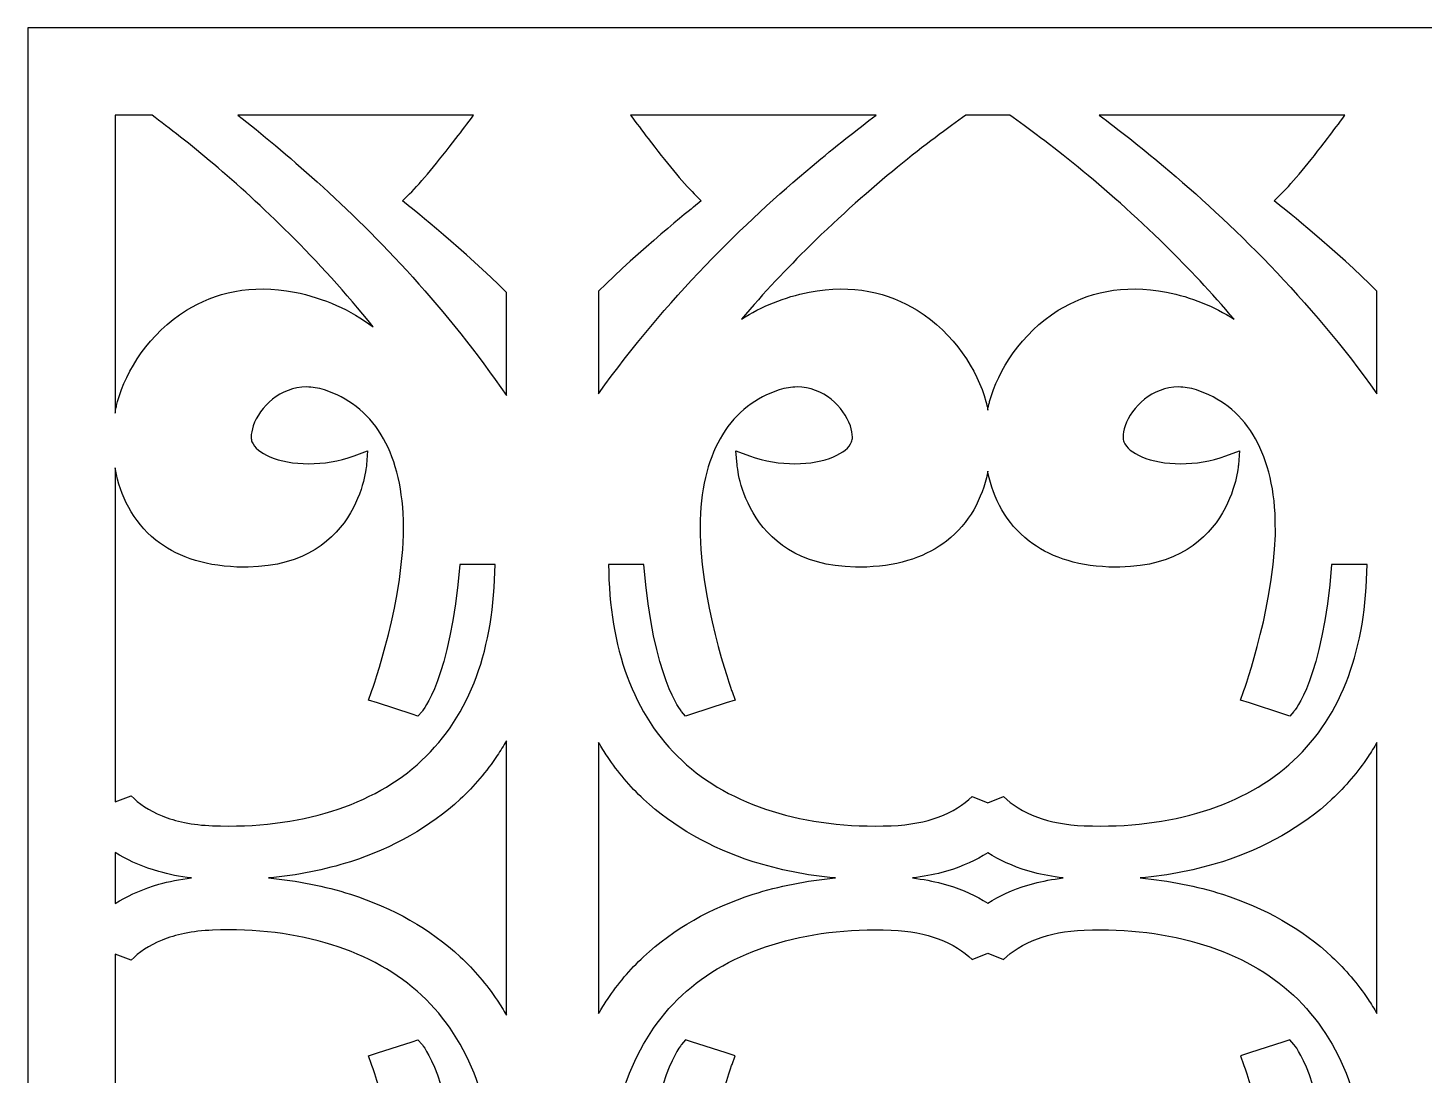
# Model space of a CAD drawing. Header units: centimetres. Extents: x -14.41 to -8.07, y -6.5 to 3.01.
# Drawn here: x -14.413 to -11.241, y 0.636 to 3.014 of the extents above; entities that cross this region are included whole.
import ezdxf

# ---------------------------------------------------------------- set-up
doc = ezdxf.new("R2010")
doc.units = ezdxf.units.CM
doc.header["$MEASUREMENT"] = 0
doc.layers.add('layer 1', color=7, linetype='Continuous')

msp = doc.modelspace()

# ---------------------------------------------------------------- linework, layer by layer
at = {"layer": 'layer 1', "color": 250}
for points, knots in [([(-14.41271, 3.01416), (-14.41271, 3.01416), (-8.07026, 3.01416), (-8.07026, 3.01416), (-8.07026, 3.01416), (-8.07026, 3.01416), (-8.07026, -6.49951), (-8.07026, -6.49951), (-8.07026, -6.49951), (-8.07026, -6.49951), (-14.41271, -6.49951), (-14.41271, -6.49951), (-14.41271, -6.49951), (-14.41271, -6.49951), (-14.41271, 3.01416), (-14.41271, 3.01416)], [0, 0, 0, 0, 0.2, 0.2, 0.2, 0.2, 0.4, 0.4, 0.4, 0.4, 0.6, 0.6, 0.6, 0.6, 1, 1, 1, 1]), ([(-14.13087, 2.81596), (-14.05325, 2.75825), (-13.93907, 2.66657), (-13.81838, 2.54618), (-13.81838, 2.54618), (-13.75542, 2.48339), (-13.6907, 2.41278), (-13.62851, 2.33515), (-13.62851, 2.33515), (-13.68013, 2.37365), (-13.74024, 2.40071), (-13.80715, 2.41398), (-13.80715, 2.41398), (-13.90572, 2.43351), (-13.98817, 2.41274), (-14.05272, 2.37277), (-14.05272, 2.37277), (-14.1366, 2.32084), (-14.18994, 2.23602), (-14.20889, 2.16559), (-14.20889, 2.16559), (-14.21009, 2.16113), (-14.21104, 2.15734), (-14.21174, 2.15424), (-14.21174, 2.15424), (-14.21235, 2.15154), (-14.21314, 2.14764), (-14.2141, 2.14252), (-14.2141, 2.14252), (-14.2141, 2.14252), (-14.21451, 2.13894), (-14.21451, 2.13894), (-14.21451, 2.13894), (-14.21451, 2.13894), (-14.21451, 2.81596), (-14.21451, 2.81596), (-14.21451, 2.81596), (-14.21451, 2.81596), (-14.13087, 2.81596), (-14.13087, 2.81596)], [0, 0, 0, 0, 0.0909091, 0.0909091, 0.0909091, 0.0909091, 0.1818182, 0.1818182, 0.1818182, 0.1818182, 0.2727273, 0.2727273, 0.2727273, 0.2727273, 0.3636364, 0.3636364, 0.3636364, 0.3636364, 0.4545455, 0.4545455, 0.4545455, 0.4545455, 0.5454545, 0.5454545, 0.5454545, 0.5454545, 0.6363636, 0.6363636, 0.6363636, 0.6363636, 0.7272727, 0.7272727, 0.7272727, 0.7272727, 0.8181818, 0.8181818, 0.8181818, 0.8181818, 1, 1, 1, 1]), ([(-13.40038, 2.81596), (-13.41372, 2.79811), (-13.42717, 2.78034), (-13.4404, 2.76316), (-13.4404, 2.76316), (-13.48107, 2.71036), (-13.51947, 2.66334), (-13.54602, 2.63702), (-13.54602, 2.63702), (-13.54602, 2.63702), (-13.56188, 2.62129), (-13.56188, 2.62129), (-13.56188, 2.62129), (-13.56188, 2.62129), (-13.54439, 2.60723), (-13.54439, 2.60723), (-13.54439, 2.60723), (-13.54401, 2.60693), (-13.41675, 2.50504), (-13.32602, 2.41325), (-13.32602, 2.41325), (-13.32602, 2.41325), (-13.32602, 2.17919), (-13.32602, 2.17919), (-13.32602, 2.17919), (-13.45908, 2.37431), (-13.61636, 2.5385), (-13.75545, 2.66423), (-13.75545, 2.66423), (-13.82115, 2.72362), (-13.88284, 2.77446), (-13.93602, 2.81596), (-13.93602, 2.81596), (-13.93602, 2.81596), (-13.40038, 2.81596), (-13.40038, 2.81596)], [0, 0, 0, 0, 0.1, 0.1, 0.1, 0.1, 0.2, 0.2, 0.2, 0.2, 0.3, 0.3, 0.3, 0.3, 0.4, 0.4, 0.4, 0.4, 0.5, 0.5, 0.5, 0.5, 0.6, 0.6, 0.6, 0.6, 0.7, 0.7, 0.7, 0.7, 0.8, 0.8, 0.8, 0.8, 1, 1, 1, 1]), ([(-12.48581, 2.81596), (-12.52902, 2.78365), (-12.57853, 2.74491), (-12.63175, 2.70019), (-12.63175, 2.70019), (-12.7832, 2.57292), (-12.96474, 2.39714), (-13.11644, 2.18325), (-13.11644, 2.18325), (-13.11644, 2.18325), (-13.11644, 2.41608), (-13.11644, 2.41608), (-13.11644, 2.41608), (-13.02629, 2.50688), (-12.90104, 2.60694), (-12.90067, 2.60723), (-12.90067, 2.60723), (-12.90067, 2.60723), (-12.88313, 2.62128), (-12.88313, 2.62128), (-12.88313, 2.62128), (-12.88313, 2.62128), (-12.89912, 2.6371), (-12.89912, 2.6371), (-12.89912, 2.6371), (-12.92566, 2.66335), (-12.96369, 2.71023), (-13.00393, 2.76289), (-13.00393, 2.76289), (-13.01711, 2.78015), (-13.03053, 2.79801), (-13.04384, 2.81596), (-13.04384, 2.81596), (-13.04384, 2.81596), (-12.48581, 2.81596), (-12.48581, 2.81596)], [0, 0, 0, 0, 0.1, 0.1, 0.1, 0.1, 0.2, 0.2, 0.2, 0.2, 0.3, 0.3, 0.3, 0.3, 0.4, 0.4, 0.4, 0.4, 0.5, 0.5, 0.5, 0.5, 0.6, 0.6, 0.6, 0.6, 0.7, 0.7, 0.7, 0.7, 0.8, 0.8, 0.8, 0.8, 1, 1, 1, 1]), ([(-12.18259, 2.81596), (-12.10151, 2.75871), (-11.96826, 2.65722), (-11.82815, 2.51922), (-11.82815, 2.51922), (-11.77657, 2.46843), (-11.72405, 2.41268), (-11.67285, 2.35236), (-11.67285, 2.35236), (-11.71858, 2.38177), (-11.77017, 2.40278), (-11.82663, 2.41398), (-11.82663, 2.41398), (-11.92534, 2.4335), (-12.00777, 2.41276), (-12.07227, 2.37281), (-12.07227, 2.37281), (-12.15615, 2.32088), (-12.20936, 2.23604), (-12.22831, 2.16559), (-12.22831, 2.16559), (-12.22912, 2.16258), (-12.22976, 2.16006), (-12.23027, 2.15796), (-12.23027, 2.15796), (-12.23072, 2.15608), (-12.2313, 2.15347), (-12.232, 2.15019), (-12.232, 2.15019), (-12.232, 2.15019), (-12.23249, 2.14613), (-12.23249, 2.14613), (-12.23249, 2.14613), (-12.23249, 2.14613), (-12.23298, 2.15019), (-12.23298, 2.15019), (-12.23298, 2.15019), (-12.23368, 2.15347), (-12.23427, 2.15608), (-12.23472, 2.15796), (-12.23472, 2.15796), (-12.23522, 2.16006), (-12.23587, 2.16258), (-12.23668, 2.16559), (-12.23668, 2.16559), (-12.25563, 2.23604), (-12.30884, 2.32088), (-12.39271, 2.37281), (-12.39271, 2.37281), (-12.45721, 2.41276), (-12.53964, 2.4335), (-12.63835, 2.41398), (-12.63835, 2.41398), (-12.69481, 2.40278), (-12.74641, 2.38177), (-12.79213, 2.35236), (-12.79213, 2.35236), (-12.74093, 2.41268), (-12.68842, 2.46843), (-12.63684, 2.51922), (-12.63684, 2.51922), (-12.49673, 2.65722), (-12.36348, 2.75871), (-12.2824, 2.81596), (-12.2824, 2.81596), (-12.2824, 2.81596), (-12.18259, 2.81596), (-12.18259, 2.81596)], [0, 0, 0, 0, 0.0555556, 0.0555556, 0.0555556, 0.0555556, 0.1111111, 0.1111111, 0.1111111, 0.1111111, 0.1666667, 0.1666667, 0.1666667, 0.1666667, 0.2222222, 0.2222222, 0.2222222, 0.2222222, 0.2777778, 0.2777778, 0.2777778, 0.2777778, 0.3333333, 0.3333333, 0.3333333, 0.3333333, 0.3888889, 0.3888889, 0.3888889, 0.3888889, 0.4444444, 0.4444444, 0.4444444, 0.4444444, 0.5, 0.5, 0.5, 0.5, 0.5555556, 0.5555556, 0.5555556, 0.5555556, 0.6111111, 0.6111111, 0.6111111, 0.6111111, 0.6666667, 0.6666667, 0.6666667, 0.6666667, 0.7222222, 0.7222222, 0.7222222, 0.7222222, 0.7777778, 0.7777778, 0.7777778, 0.7777778, 0.8333333, 0.8333333, 0.8333333, 0.8333333, 0.8888889, 0.8888889, 0.8888889, 0.8888889, 1, 1, 1, 1]), ([(-11.42115, 2.81596), (-11.43446, 2.79801), (-11.44787, 2.78015), (-11.46106, 2.76289), (-11.46106, 2.76289), (-11.5013, 2.71023), (-11.53933, 2.66335), (-11.56587, 2.6371), (-11.56587, 2.6371), (-11.56587, 2.6371), (-11.58186, 2.62128), (-11.58186, 2.62128), (-11.58186, 2.62128), (-11.58186, 2.62128), (-11.56431, 2.60723), (-11.56431, 2.60723), (-11.56431, 2.60723), (-11.56394, 2.60694), (-11.4387, 2.50688), (-11.34854, 2.41608), (-11.34854, 2.41608), (-11.34854, 2.41608), (-11.34854, 2.18325), (-11.34854, 2.18325), (-11.34854, 2.18325), (-11.50025, 2.39714), (-11.68178, 2.57292), (-11.83324, 2.70019), (-11.83324, 2.70019), (-11.88646, 2.74491), (-11.93597, 2.78365), (-11.97918, 2.81596), (-11.97918, 2.81596), (-11.97918, 2.81596), (-11.42115, 2.81596), (-11.42115, 2.81596)], [0, 0, 0, 0, 0.1, 0.1, 0.1, 0.1, 0.2, 0.2, 0.2, 0.2, 0.3, 0.3, 0.3, 0.3, 0.4, 0.4, 0.4, 0.4, 0.5, 0.5, 0.5, 0.5, 0.6, 0.6, 0.6, 0.6, 0.7, 0.7, 0.7, 0.7, 0.8, 0.8, 0.8, 0.8, 1, 1, 1, 1]), ([(-14.21451, 2.0148), (-14.21451, 2.0148), (-14.2141, 2.01115), (-14.2141, 2.01115), (-14.2141, 2.01115), (-14.20293, 1.95213), (-14.17521, 1.89344), (-14.12208, 1.85103), (-14.12208, 1.85103), (-14.07864, 1.81634), (-14.01878, 1.79291), (-13.93794, 1.78973), (-13.93794, 1.78973), (-13.66082, 1.77872), (-13.64376, 2.02105), (-13.6437, 2.02175), (-13.6437, 2.02175), (-13.6437, 2.02175), (-13.64108, 2.05355), (-13.64108, 2.05355), (-13.64108, 2.05355), (-13.64108, 2.05355), (-13.67197, 2.04232), (-13.67197, 2.04232), (-13.67197, 2.04232), (-13.70654, 2.02976), (-13.74209, 2.02421), (-13.77507, 2.02421), (-13.77507, 2.02421), (-13.8088, 2.02421), (-13.83934, 2.03), (-13.86287, 2.04), (-13.86287, 2.04), (-13.88388, 2.04894), (-13.89866, 2.06077), (-13.90381, 2.07407), (-13.90381, 2.07407), (-13.90504, 2.07725), (-13.90569, 2.08067), (-13.90569, 2.08434), (-13.90569, 2.08434), (-13.90569, 2.09239), (-13.90404, 2.1012), (-13.90092, 2.11025), (-13.90092, 2.11025), (-13.89351, 2.13181), (-13.87816, 2.15398), (-13.85699, 2.17083), (-13.85699, 2.17083), (-13.83617, 2.18738), (-13.80972, 2.19861), (-13.77974, 2.19861), (-13.77974, 2.19861), (-13.76692, 2.19861), (-13.7534, 2.19656), (-13.7393, 2.19201), (-13.7393, 2.19201), (-13.6867, 2.175), (-13.64189, 2.1415), (-13.6103, 2.09019), (-13.6103, 2.09019), (-13.58054, 2.04182), (-13.56228, 1.97743), (-13.55986, 1.89581), (-13.55986, 1.89581), (-13.55471, 1.72177), (-13.63188, 1.50743), (-13.6321, 1.50682), (-13.6321, 1.50682), (-13.6321, 1.50682), (-13.63903, 1.48743), (-13.63903, 1.48743), (-13.63903, 1.48743), (-13.63903, 1.48743), (-13.61883, 1.48092), (-13.61883, 1.48092), (-13.61883, 1.48092), (-13.61883, 1.48092), (-13.54018, 1.45555), (-13.54018, 1.45555), (-13.54018, 1.45555), (-13.54018, 1.45555), (-13.52671, 1.45121), (-13.52671, 1.45121), (-13.52671, 1.45121), (-13.52671, 1.45121), (-13.51756, 1.46182), (-13.51756, 1.46182), (-13.51756, 1.46182), (-13.51737, 1.46204), (-13.45276, 1.53454), (-13.43203, 1.79571), (-13.43203, 1.79571), (-13.43203, 1.79571), (-13.35162, 1.79571), (-13.35162, 1.79571), (-13.35162, 1.79571), (-13.35266, 1.69974), (-13.36679, 1.6147), (-13.39386, 1.54104), (-13.39386, 1.54104), (-13.42172, 1.46525), (-13.46332, 1.4014), (-13.51847, 1.34996), (-13.51847, 1.34996), (-13.57327, 1.29879), (-13.64262, 1.26005), (-13.72261, 1.23499), (-13.72261, 1.23499), (-13.80322, 1.20972), (-13.89478, 1.19833), (-13.99336, 1.20204), (-13.99336, 1.20204), (-13.99336, 1.20204), (-13.99327, 1.20204), (-13.99327, 1.20204), (-13.99327, 1.20204), (-14.03999, 1.20387), (-14.0777, 1.21216), (-14.10815, 1.22453), (-14.10815, 1.22453), (-14.13796, 1.23663), (-14.16089, 1.25266), (-14.17853, 1.27027), (-14.17853, 1.27027), (-14.17853, 1.27027), (-14.21451, 1.25613), (-14.21451, 1.25613), (-14.21451, 1.25613), (-14.21451, 1.25613), (-14.21451, 2.0148), (-14.21451, 2.0148)], [0, 0, 0, 0, 0.0294118, 0.0294118, 0.0294118, 0.0294118, 0.0588235, 0.0588235, 0.0588235, 0.0588235, 0.0882353, 0.0882353, 0.0882353, 0.0882353, 0.1176471, 0.1176471, 0.1176471, 0.1176471, 0.1470588, 0.1470588, 0.1470588, 0.1470588, 0.1764706, 0.1764706, 0.1764706, 0.1764706, 0.2058824, 0.2058824, 0.2058824, 0.2058824, 0.2352941, 0.2352941, 0.2352941, 0.2352941, 0.2647059, 0.2647059, 0.2647059, 0.2647059, 0.2941176, 0.2941176, 0.2941176, 0.2941176, 0.3235294, 0.3235294, 0.3235294, 0.3235294, 0.3529412, 0.3529412, 0.3529412, 0.3529412, 0.3823529, 0.3823529, 0.3823529, 0.3823529, 0.4117647, 0.4117647, 0.4117647, 0.4117647, 0.4411765, 0.4411765, 0.4411765, 0.4411765, 0.4705882, 0.4705882, 0.4705882, 0.4705882, 0.5, 0.5, 0.5, 0.5, 0.5294118, 0.5294118, 0.5294118, 0.5294118, 0.5588235, 0.5588235, 0.5588235, 0.5588235, 0.5882353, 0.5882353, 0.5882353, 0.5882353, 0.6176471, 0.6176471, 0.6176471, 0.6176471, 0.6470588, 0.6470588, 0.6470588, 0.6470588, 0.6764706, 0.6764706, 0.6764706, 0.6764706, 0.7058824, 0.7058824, 0.7058824, 0.7058824, 0.7352941, 0.7352941, 0.7352941, 0.7352941, 0.7647059, 0.7647059, 0.7647059, 0.7647059, 0.7941176, 0.7941176, 0.7941176, 0.7941176, 0.8235294, 0.8235294, 0.8235294, 0.8235294, 0.8529412, 0.8529412, 0.8529412, 0.8529412, 0.8823529, 0.8823529, 0.8823529, 0.8823529, 0.9117647, 0.9117647, 0.9117647, 0.9117647, 0.9411765, 0.9411765, 0.9411765, 0.9411765, 1, 1, 1, 1]), ([(-12.19668, 1.26873), (-12.19668, 1.26873), (-12.23249, 1.25443), (-12.23249, 1.25443), (-12.23249, 1.25443), (-12.23249, 1.25443), (-12.2683, 1.26873), (-12.2683, 1.26873), (-12.2683, 1.26873), (-12.28731, 1.25019), (-12.31228, 1.23351), (-12.34507, 1.22144), (-12.34507, 1.22144), (-12.374, 1.21079), (-12.40913, 1.20371), (-12.45178, 1.20204), (-12.45178, 1.20204), (-12.45178, 1.20204), (-12.4517, 1.20204), (-12.4517, 1.20204), (-12.4517, 1.20204), (-12.55027, 1.19833), (-12.64184, 1.20971), (-12.72251, 1.23498), (-12.72251, 1.23498), (-12.80258, 1.26005), (-12.87205, 1.29879), (-12.92703, 1.34996), (-12.92703, 1.34996), (-12.98213, 1.40142), (-13.02374, 1.46533), (-13.05162, 1.54119), (-13.05162, 1.54119), (-13.07868, 1.61482), (-13.09284, 1.69981), (-13.09388, 1.79571), (-13.09388, 1.79571), (-13.09388, 1.79571), (-13.01348, 1.79571), (-13.01348, 1.79571), (-13.01348, 1.79571), (-12.99278, 1.53452), (-12.92813, 1.46204), (-12.92794, 1.46182), (-12.92794, 1.46182), (-12.92794, 1.46182), (-12.91879, 1.45121), (-12.91879, 1.45121), (-12.91879, 1.45121), (-12.91879, 1.45121), (-12.90532, 1.45555), (-12.90532, 1.45555), (-12.90532, 1.45555), (-12.90532, 1.45555), (-12.82667, 1.48092), (-12.82667, 1.48092), (-12.82667, 1.48092), (-12.82667, 1.48092), (-12.80647, 1.48743), (-12.80647, 1.48743), (-12.80647, 1.48743), (-12.80647, 1.48743), (-12.8134, 1.50682), (-12.8134, 1.50682), (-12.8134, 1.50682), (-12.81362, 1.50743), (-12.89079, 1.72177), (-12.88564, 1.89581), (-12.88564, 1.89581), (-12.88322, 1.97743), (-12.86496, 2.04182), (-12.8352, 2.09019), (-12.8352, 2.09019), (-12.80361, 2.1415), (-12.7588, 2.175), (-12.7062, 2.19201), (-12.7062, 2.19201), (-12.69211, 2.19656), (-12.67859, 2.19861), (-12.66579, 2.19861), (-12.66579, 2.19861), (-12.63583, 2.19861), (-12.60939, 2.18739), (-12.58858, 2.17084), (-12.58858, 2.17084), (-12.56741, 2.154), (-12.55206, 2.13183), (-12.54465, 2.11028), (-12.54465, 2.11028), (-12.54153, 2.10121), (-12.53988, 2.09239), (-12.53988, 2.08434), (-12.53988, 2.08434), (-12.53988, 2.08067), (-12.54053, 2.07725), (-12.54175, 2.07407), (-12.54175, 2.07407), (-12.5469, 2.06077), (-12.56169, 2.04894), (-12.58269, 2.04), (-12.58269, 2.04), (-12.60623, 2.03), (-12.63676, 2.02421), (-12.67049, 2.02421), (-12.67049, 2.02421), (-12.70347, 2.02421), (-12.73903, 2.02976), (-12.77359, 2.04232), (-12.77359, 2.04232), (-12.77359, 2.04232), (-12.80448, 2.05355), (-12.80448, 2.05355), (-12.80448, 2.05355), (-12.80448, 2.05355), (-12.80186, 2.02175), (-12.80186, 2.02175), (-12.80186, 2.02175), (-12.8018, 2.02105), (-12.78475, 1.77872), (-12.50756, 1.78973), (-12.50756, 1.78973), (-12.42838, 1.79285), (-12.36934, 1.81534), (-12.32618, 1.84877), (-12.32618, 1.84877), (-12.27366, 1.88945), (-12.2453, 1.94591), (-12.23298, 2.0034), (-12.23298, 2.0034), (-12.23298, 2.0034), (-12.23249, 2.00753), (-12.23249, 2.00753), (-12.23249, 2.00753), (-12.23249, 2.00753), (-12.232, 2.0034), (-12.232, 2.0034), (-12.232, 2.0034), (-12.21968, 1.94591), (-12.19132, 1.88945), (-12.13881, 1.84877), (-12.13881, 1.84877), (-12.09564, 1.81534), (-12.03661, 1.79285), (-11.95742, 1.78973), (-11.95742, 1.78973), (-11.68023, 1.77872), (-11.66318, 2.02105), (-11.66312, 2.02175), (-11.66312, 2.02175), (-11.66312, 2.02175), (-11.6605, 2.05355), (-11.6605, 2.05355), (-11.6605, 2.05355), (-11.6605, 2.05355), (-11.6914, 2.04232), (-11.6914, 2.04232), (-11.6914, 2.04232), (-11.72596, 2.02976), (-11.76152, 2.02421), (-11.79449, 2.02421), (-11.79449, 2.02421), (-11.82822, 2.02421), (-11.85876, 2.03), (-11.88229, 2.04), (-11.88229, 2.04), (-11.9033, 2.04894), (-11.91808, 2.06077), (-11.92323, 2.07407), (-11.92323, 2.07407), (-11.92446, 2.07725), (-11.92511, 2.08067), (-11.92511, 2.08434), (-11.92511, 2.08434), (-11.92511, 2.09239), (-11.92346, 2.10121), (-11.92034, 2.11028), (-11.92034, 2.11028), (-11.91292, 2.13183), (-11.89757, 2.154), (-11.87641, 2.17084), (-11.87641, 2.17084), (-11.8556, 2.18739), (-11.82916, 2.19861), (-11.7992, 2.19861), (-11.7992, 2.19861), (-11.78639, 2.19861), (-11.77287, 2.19656), (-11.75878, 2.19201), (-11.75878, 2.19201), (-11.70618, 2.175), (-11.66138, 2.1415), (-11.62979, 2.09019), (-11.62979, 2.09019), (-11.60002, 2.04182), (-11.58176, 1.97743), (-11.57935, 1.89581), (-11.57935, 1.89581), (-11.5742, 1.72177), (-11.65137, 1.50743), (-11.65159, 1.50682), (-11.65159, 1.50682), (-11.65159, 1.50682), (-11.65851, 1.48743), (-11.65851, 1.48743), (-11.65851, 1.48743), (-11.65851, 1.48743), (-11.63831, 1.48092), (-11.63831, 1.48092), (-11.63831, 1.48092), (-11.63831, 1.48092), (-11.55966, 1.45555), (-11.55966, 1.45555), (-11.55966, 1.45555), (-11.55966, 1.45555), (-11.5462, 1.45121), (-11.5462, 1.45121), (-11.5462, 1.45121), (-11.5462, 1.45121), (-11.53705, 1.46182), (-11.53705, 1.46182), (-11.53705, 1.46182), (-11.53686, 1.46204), (-11.4722, 1.53452), (-11.45151, 1.79571), (-11.45151, 1.79571), (-11.45151, 1.79571), (-11.3711, 1.79571), (-11.3711, 1.79571), (-11.3711, 1.79571), (-11.37214, 1.69981), (-11.3863, 1.61482), (-11.41336, 1.54119), (-11.41336, 1.54119), (-11.44124, 1.46533), (-11.48286, 1.40142), (-11.53795, 1.34996), (-11.53795, 1.34996), (-11.59293, 1.29879), (-11.6624, 1.26005), (-11.74248, 1.23498), (-11.74248, 1.23498), (-11.82314, 1.20971), (-11.91472, 1.19833), (-12.01328, 1.20204), (-12.01328, 1.20204), (-12.01328, 1.20204), (-12.0132, 1.20204), (-12.0132, 1.20204), (-12.0132, 1.20204), (-12.05585, 1.20371), (-12.09098, 1.21079), (-12.11992, 1.22144), (-12.11992, 1.22144), (-12.1527, 1.23351), (-12.17767, 1.25019), (-12.19668, 1.26873)], [0, 0, 0, 0, 0.0153846, 0.0153846, 0.0153846, 0.0153846, 0.0307692, 0.0307692, 0.0307692, 0.0307692, 0.0461538, 0.0461538, 0.0461538, 0.0461538, 0.0615385, 0.0615385, 0.0615385, 0.0615385, 0.0769231, 0.0769231, 0.0769231, 0.0769231, 0.0923077, 0.0923077, 0.0923077, 0.0923077, 0.1076923, 0.1076923, 0.1076923, 0.1076923, 0.1230769, 0.1230769, 0.1230769, 0.1230769, 0.1384615, 0.1384615, 0.1384615, 0.1384615, 0.1538462, 0.1538462, 0.1538462, 0.1538462, 0.1692308, 0.1692308, 0.1692308, 0.1692308, 0.1846154, 0.1846154, 0.1846154, 0.1846154, 0.2, 0.2, 0.2, 0.2, 0.2153846, 0.2153846, 0.2153846, 0.2153846, 0.2307692, 0.2307692, 0.2307692, 0.2307692, 0.2461538, 0.2461538, 0.2461538, 0.2461538, 0.2615385, 0.2615385, 0.2615385, 0.2615385, 0.2769231, 0.2769231, 0.2769231, 0.2769231, 0.2923077, 0.2923077, 0.2923077, 0.2923077, 0.3076923, 0.3076923, 0.3076923, 0.3076923, 0.3230769, 0.3230769, 0.3230769, 0.3230769, 0.3384615, 0.3384615, 0.3384615, 0.3384615, 0.3538462, 0.3538462, 0.3538462, 0.3538462, 0.3692308, 0.3692308, 0.3692308, 0.3692308, 0.3846154, 0.3846154, 0.3846154, 0.3846154, 0.4, 0.4, 0.4, 0.4, 0.4153846, 0.4153846, 0.4153846, 0.4153846, 0.4307692, 0.4307692, 0.4307692, 0.4307692, 0.4461538, 0.4461538, 0.4461538, 0.4461538, 0.4615385, 0.4615385, 0.4615385, 0.4615385, 0.4769231, 0.4769231, 0.4769231, 0.4769231, 0.4923077, 0.4923077, 0.4923077, 0.4923077, 0.5076923, 0.5076923, 0.5076923, 0.5076923, 0.5230769, 0.5230769, 0.5230769, 0.5230769, 0.5384615, 0.5384615, 0.5384615, 0.5384615, 0.5538462, 0.5538462, 0.5538462, 0.5538462, 0.5692308, 0.5692308, 0.5692308, 0.5692308, 0.5846154, 0.5846154, 0.5846154, 0.5846154, 0.6, 0.6, 0.6, 0.6, 0.6153846, 0.6153846, 0.6153846, 0.6153846, 0.6307692, 0.6307692, 0.6307692, 0.6307692, 0.6461538, 0.6461538, 0.6461538, 0.6461538, 0.6615385, 0.6615385, 0.6615385, 0.6615385, 0.6769231, 0.6769231, 0.6769231, 0.6769231, 0.6923077, 0.6923077, 0.6923077, 0.6923077, 0.7076923, 0.7076923, 0.7076923, 0.7076923, 0.7230769, 0.7230769, 0.7230769, 0.7230769, 0.7384615, 0.7384615, 0.7384615, 0.7384615, 0.7538462, 0.7538462, 0.7538462, 0.7538462, 0.7692308, 0.7692308, 0.7692308, 0.7692308, 0.7846154, 0.7846154, 0.7846154, 0.7846154, 0.8, 0.8, 0.8, 0.8, 0.8153846, 0.8153846, 0.8153846, 0.8153846, 0.8307692, 0.8307692, 0.8307692, 0.8307692, 0.8461538, 0.8461538, 0.8461538, 0.8461538, 0.8615385, 0.8615385, 0.8615385, 0.8615385, 0.8769231, 0.8769231, 0.8769231, 0.8769231, 0.8923077, 0.8923077, 0.8923077, 0.8923077, 0.9076923, 0.9076923, 0.9076923, 0.9076923, 0.9230769, 0.9230769, 0.9230769, 0.9230769, 0.9384615, 0.9384615, 0.9384615, 0.9384615, 0.9538462, 0.9538462, 0.9538462, 0.9538462, 0.9692308, 0.9692308, 0.9692308, 0.9692308, 1, 1, 1, 1]), ([(-13.32602, 1.08011), (-13.32602, 1.08011), (-13.32602, 0.77185), (-13.32602, 0.77185), (-13.32602, 0.77185), (-13.33264, 0.78334), (-13.3396, 0.79457), (-13.3469, 0.80551), (-13.3469, 0.80551), (-13.37097, 0.8416), (-13.39887, 0.87477), (-13.43097, 0.90461), (-13.43097, 0.90461), (-13.49907, 0.96782), (-13.58364, 1.01561), (-13.68008, 1.04643), (-13.68008, 1.04643), (-13.73824, 1.06503), (-13.80072, 1.07747), (-13.8665, 1.08343), (-13.8665, 1.08343), (-13.80072, 1.08939), (-13.73824, 1.10183), (-13.68008, 1.12042), (-13.68008, 1.12042), (-13.58364, 1.15125), (-13.49907, 1.19904), (-13.43097, 1.26225), (-13.43097, 1.26225), (-13.39887, 1.29208), (-13.37097, 1.32525), (-13.3469, 1.36134), (-13.3469, 1.36134), (-13.3396, 1.37229), (-13.33264, 1.38352), (-13.32602, 1.39501), (-13.32602, 1.39501), (-13.32602, 1.39501), (-13.32602, 1.08675), (-13.32602, 1.08675), (-13.32602, 1.08675), (-13.32602, 1.08675), (-13.32602, 1.08011), (-13.32602, 1.08011)], [0, 0, 0, 0, 0.0833333, 0.0833333, 0.0833333, 0.0833333, 0.1666667, 0.1666667, 0.1666667, 0.1666667, 0.25, 0.25, 0.25, 0.25, 0.3333333, 0.3333333, 0.3333333, 0.3333333, 0.4166667, 0.4166667, 0.4166667, 0.4166667, 0.5, 0.5, 0.5, 0.5, 0.5833333, 0.5833333, 0.5833333, 0.5833333, 0.6666667, 0.6666667, 0.6666667, 0.6666667, 0.75, 0.75, 0.75, 0.75, 0.8333333, 0.8333333, 0.8333333, 0.8333333, 1, 1, 1, 1]), ([(-12.57869, 1.08343), (-12.64457, 1.07747), (-12.70713, 1.06502), (-12.76534, 1.04642), (-12.76534, 1.04642), (-12.8618, 1.01558), (-12.9463, 0.9678), (-13.01415, 0.90461), (-13.01415, 0.90461), (-13.04543, 0.87556), (-13.07269, 0.84309), (-13.09638, 0.80769), (-13.09638, 0.80769), (-13.10338, 0.79722), (-13.11006, 0.78651), (-13.11644, 0.77557), (-13.11644, 0.77557), (-13.11644, 0.77557), (-13.11644, 1.06641), (-13.11644, 1.06641), (-13.11644, 1.06641), (-13.11644, 1.06641), (-13.11644, 1.08011), (-13.11644, 1.08011), (-13.11644, 1.08011), (-13.11644, 1.08011), (-13.11644, 1.08675), (-13.11644, 1.08675), (-13.11644, 1.08675), (-13.11644, 1.08675), (-13.11644, 1.10045), (-13.11644, 1.10045), (-13.11644, 1.10045), (-13.11644, 1.10045), (-13.11644, 1.39129), (-13.11644, 1.39129), (-13.11644, 1.39129), (-13.11006, 1.38034), (-13.10338, 1.36963), (-13.09638, 1.35917), (-13.09638, 1.35917), (-13.07269, 1.32376), (-13.04543, 1.2913), (-13.01415, 1.26225), (-13.01415, 1.26225), (-12.9463, 1.19906), (-12.8618, 1.15127), (-12.76534, 1.12044), (-12.76534, 1.12044), (-12.70713, 1.10183), (-12.64457, 1.08939), (-12.57869, 1.08343)], [0, 0, 0, 0, 0.0714286, 0.0714286, 0.0714286, 0.0714286, 0.1428571, 0.1428571, 0.1428571, 0.1428571, 0.2142857, 0.2142857, 0.2142857, 0.2142857, 0.2857143, 0.2857143, 0.2857143, 0.2857143, 0.3571429, 0.3571429, 0.3571429, 0.3571429, 0.4285714, 0.4285714, 0.4285714, 0.4285714, 0.5, 0.5, 0.5, 0.5, 0.5714286, 0.5714286, 0.5714286, 0.5714286, 0.6428571, 0.6428571, 0.6428571, 0.6428571, 0.7142857, 0.7142857, 0.7142857, 0.7142857, 0.7857143, 0.7857143, 0.7857143, 0.7857143, 0.8571429, 0.8571429, 0.8571429, 0.8571429, 1, 1, 1, 1]), ([(-11.34854, 1.08011), (-11.34854, 1.08011), (-11.34854, 1.06641), (-11.34854, 1.06641), (-11.34854, 1.06641), (-11.34854, 1.06641), (-11.34854, 0.77557), (-11.34854, 0.77557), (-11.34854, 0.77557), (-11.35492, 0.78651), (-11.36161, 0.79722), (-11.3686, 0.80769), (-11.3686, 0.80769), (-11.39229, 0.84309), (-11.41955, 0.87556), (-11.45084, 0.90461), (-11.45084, 0.90461), (-11.51869, 0.9678), (-11.60319, 1.01558), (-11.69965, 1.04642), (-11.69965, 1.04642), (-11.75786, 1.06502), (-11.82042, 1.07747), (-11.88629, 1.08343), (-11.88629, 1.08343), (-11.82042, 1.08939), (-11.75786, 1.10183), (-11.69965, 1.12044), (-11.69965, 1.12044), (-11.60319, 1.15127), (-11.51869, 1.19906), (-11.45084, 1.26225), (-11.45084, 1.26225), (-11.41955, 1.2913), (-11.39229, 1.32376), (-11.3686, 1.35917), (-11.3686, 1.35917), (-11.36161, 1.36963), (-11.35492, 1.38034), (-11.34854, 1.39129), (-11.34854, 1.39129), (-11.34854, 1.39129), (-11.34854, 1.10045), (-11.34854, 1.10045), (-11.34854, 1.10045), (-11.34854, 1.10045), (-11.34854, 1.08675), (-11.34854, 1.08675), (-11.34854, 1.08675), (-11.34854, 1.08675), (-11.34854, 1.08011), (-11.34854, 1.08011)], [0, 0, 0, 0, 0.0714286, 0.0714286, 0.0714286, 0.0714286, 0.1428571, 0.1428571, 0.1428571, 0.1428571, 0.2142857, 0.2142857, 0.2142857, 0.2142857, 0.2857143, 0.2857143, 0.2857143, 0.2857143, 0.3571429, 0.3571429, 0.3571429, 0.3571429, 0.4285714, 0.4285714, 0.4285714, 0.4285714, 0.5, 0.5, 0.5, 0.5, 0.5714286, 0.5714286, 0.5714286, 0.5714286, 0.6428571, 0.6428571, 0.6428571, 0.6428571, 0.7142857, 0.7142857, 0.7142857, 0.7142857, 0.7857143, 0.7857143, 0.7857143, 0.7857143, 0.8571429, 0.8571429, 0.8571429, 0.8571429, 1, 1, 1, 1]), ([(-14.21451, 1.14151), (-14.21451, 1.14151), (-14.20443, 1.13554), (-14.20443, 1.13554), (-14.20443, 1.13554), (-14.17908, 1.12053), (-14.14952, 1.1075), (-14.11509, 1.0978), (-14.11509, 1.0978), (-14.09256, 1.09145), (-14.06806, 1.08653), (-14.04144, 1.08343), (-14.04144, 1.08343), (-14.06806, 1.08032), (-14.09256, 1.07541), (-14.11509, 1.06905), (-14.11509, 1.06905), (-14.14952, 1.05935), (-14.17908, 1.04632), (-14.20443, 1.03131), (-14.20443, 1.03131), (-14.20443, 1.03131), (-14.21451, 1.02534), (-14.21451, 1.02534), (-14.21451, 1.02534), (-14.21451, 1.02534), (-14.21451, 1.14151), (-14.21451, 1.14151)], [0, 0, 0, 0, 0.125, 0.125, 0.125, 0.125, 0.25, 0.25, 0.25, 0.25, 0.375, 0.375, 0.375, 0.375, 0.5, 0.5, 0.5, 0.5, 0.625, 0.625, 0.625, 0.625, 0.75, 0.75, 0.75, 0.75, 1, 1, 1, 1]), ([(-12.06145, 1.08343), (-12.08544, 1.08064), (-12.10765, 1.07638), (-12.12821, 1.07095), (-12.12821, 1.07095), (-12.16454, 1.06133), (-12.19568, 1.04798), (-12.22233, 1.03241), (-12.22233, 1.03241), (-12.22233, 1.03241), (-12.23249, 1.02647), (-12.23249, 1.02647), (-12.23249, 1.02647), (-12.23249, 1.02647), (-12.24265, 1.03241), (-12.24265, 1.03241), (-12.24265, 1.03241), (-12.26931, 1.04798), (-12.30045, 1.06133), (-12.33678, 1.07095), (-12.33678, 1.07095), (-12.35733, 1.07638), (-12.37954, 1.08064), (-12.40354, 1.08343), (-12.40354, 1.08343), (-12.37954, 1.08622), (-12.35733, 1.09047), (-12.33678, 1.09591), (-12.33678, 1.09591), (-12.30045, 1.10553), (-12.26931, 1.11888), (-12.24265, 1.13445), (-12.24265, 1.13445), (-12.24265, 1.13445), (-12.23249, 1.14039), (-12.23249, 1.14039), (-12.23249, 1.14039), (-12.23249, 1.14039), (-12.22233, 1.13445), (-12.22233, 1.13445), (-12.22233, 1.13445), (-12.19568, 1.11888), (-12.16454, 1.10553), (-12.12821, 1.09591), (-12.12821, 1.09591), (-12.10765, 1.09047), (-12.08544, 1.08622), (-12.06145, 1.08343)], [0, 0, 0, 0, 0.0769231, 0.0769231, 0.0769231, 0.0769231, 0.1538462, 0.1538462, 0.1538462, 0.1538462, 0.2307692, 0.2307692, 0.2307692, 0.2307692, 0.3076923, 0.3076923, 0.3076923, 0.3076923, 0.3846154, 0.3846154, 0.3846154, 0.3846154, 0.4615385, 0.4615385, 0.4615385, 0.4615385, 0.5384615, 0.5384615, 0.5384615, 0.5384615, 0.6153846, 0.6153846, 0.6153846, 0.6153846, 0.6923077, 0.6923077, 0.6923077, 0.6923077, 0.7692308, 0.7692308, 0.7692308, 0.7692308, 0.8461538, 0.8461538, 0.8461538, 0.8461538, 1, 1, 1, 1]), ([(-14.21451, 0.91073), (-14.21451, 0.91073), (-14.17853, 0.89658), (-14.17853, 0.89658), (-14.17853, 0.89658), (-14.16089, 0.91419), (-14.13796, 0.93021), (-14.10815, 0.94232), (-14.10815, 0.94232), (-14.0777, 0.95469), (-14.03999, 0.96299), (-13.99327, 0.96481), (-13.99327, 0.96481), (-13.99327, 0.96481), (-13.99336, 0.96481), (-13.99336, 0.96481), (-13.99336, 0.96481), (-13.89478, 0.96853), (-13.80322, 0.95714), (-13.72261, 0.93187), (-13.72261, 0.93187), (-13.64262, 0.9068), (-13.57327, 0.86807), (-13.51847, 0.8169), (-13.51847, 0.8169), (-13.46332, 0.76546), (-13.42172, 0.7016), (-13.39386, 0.62582), (-13.39386, 0.62582), (-13.36679, 0.55215), (-13.35266, 0.46711), (-13.35162, 0.37114), (-13.35162, 0.37114), (-13.35162, 0.37114), (-13.43203, 0.37114), (-13.43203, 0.37114), (-13.43203, 0.37114), (-13.45276, 0.63232), (-13.51737, 0.70481), (-13.51756, 0.70503), (-13.51756, 0.70503), (-13.51756, 0.70503), (-13.52671, 0.71565), (-13.52671, 0.71565), (-13.52671, 0.71565), (-13.52671, 0.71565), (-13.54018, 0.71131), (-13.54018, 0.71131), (-13.54018, 0.71131), (-13.54018, 0.71131), (-13.61883, 0.68594), (-13.61883, 0.68594), (-13.61883, 0.68594), (-13.61883, 0.68594), (-13.63903, 0.67942), (-13.63903, 0.67942), (-13.63903, 0.67942), (-13.63903, 0.67942), (-13.6321, 0.66004), (-13.6321, 0.66004), (-13.6321, 0.66004), (-13.63188, 0.65942), (-13.55471, 0.44508), (-13.55986, 0.27104), (-13.55986, 0.27104), (-13.56228, 0.18942), (-13.58054, 0.12503), (-13.6103, 0.07667), (-13.6103, 0.07667), (-13.64189, 0.02535), (-13.6867, -0.00815), (-13.7393, -0.02516), (-13.7393, -0.02516), (-13.7534, -0.02971), (-13.76692, -0.03175), (-13.77974, -0.03175), (-13.77974, -0.03175), (-13.80972, -0.03175), (-13.83617, -0.02053), (-13.85699, -0.00397), (-13.85699, -0.00397), (-13.87816, 0.01287), (-13.89351, 0.03504), (-13.90092, 0.0566), (-13.90092, 0.0566), (-13.90404, 0.06566), (-13.90569, 0.07447), (-13.90569, 0.08252), (-13.90569, 0.08252), (-13.90569, 0.08618), (-13.90504, 0.08961), (-13.90381, 0.09279), (-13.90381, 0.09279), (-13.89866, 0.10609), (-13.88388, 0.11792), (-13.86287, 0.12685), (-13.86287, 0.12685), (-13.83934, 0.13685), (-13.8088, 0.14264), (-13.77507, 0.14264), (-13.77507, 0.14264), (-13.74209, 0.14264), (-13.70654, 0.13709), (-13.67197, 0.12453), (-13.67197, 0.12453), (-13.67197, 0.12453), (-13.64108, 0.1133), (-13.64108, 0.1133), (-13.64108, 0.1133), (-13.64108, 0.1133), (-13.6437, 0.14511), (-13.6437, 0.14511), (-13.6437, 0.14511), (-13.64376, 0.14581), (-13.66082, 0.38813), (-13.93794, 0.37713), (-13.93794, 0.37713), (-14.01878, 0.37394), (-14.07864, 0.35051), (-14.12208, 0.31583), (-14.12208, 0.31583), (-14.17521, 0.27341), (-14.20293, 0.21472), (-14.2141, 0.15571), (-14.2141, 0.15571), (-14.2141, 0.15571), (-14.21451, 0.15205), (-14.21451, 0.15205), (-14.21451, 0.15205), (-14.21451, 0.15205), (-14.21451, 0.91073), (-14.21451, 0.91073)], [0, 0, 0, 0, 0.0294118, 0.0294118, 0.0294118, 0.0294118, 0.0588235, 0.0588235, 0.0588235, 0.0588235, 0.0882353, 0.0882353, 0.0882353, 0.0882353, 0.1176471, 0.1176471, 0.1176471, 0.1176471, 0.1470588, 0.1470588, 0.1470588, 0.1470588, 0.1764706, 0.1764706, 0.1764706, 0.1764706, 0.2058824, 0.2058824, 0.2058824, 0.2058824, 0.2352941, 0.2352941, 0.2352941, 0.2352941, 0.2647059, 0.2647059, 0.2647059, 0.2647059, 0.2941176, 0.2941176, 0.2941176, 0.2941176, 0.3235294, 0.3235294, 0.3235294, 0.3235294, 0.3529412, 0.3529412, 0.3529412, 0.3529412, 0.3823529, 0.3823529, 0.3823529, 0.3823529, 0.4117647, 0.4117647, 0.4117647, 0.4117647, 0.4411765, 0.4411765, 0.4411765, 0.4411765, 0.4705882, 0.4705882, 0.4705882, 0.4705882, 0.5, 0.5, 0.5, 0.5, 0.5294118, 0.5294118, 0.5294118, 0.5294118, 0.5588235, 0.5588235, 0.5588235, 0.5588235, 0.5882353, 0.5882353, 0.5882353, 0.5882353, 0.6176471, 0.6176471, 0.6176471, 0.6176471, 0.6470588, 0.6470588, 0.6470588, 0.6470588, 0.6764706, 0.6764706, 0.6764706, 0.6764706, 0.7058824, 0.7058824, 0.7058824, 0.7058824, 0.7352941, 0.7352941, 0.7352941, 0.7352941, 0.7647059, 0.7647059, 0.7647059, 0.7647059, 0.7941176, 0.7941176, 0.7941176, 0.7941176, 0.8235294, 0.8235294, 0.8235294, 0.8235294, 0.8529412, 0.8529412, 0.8529412, 0.8529412, 0.8823529, 0.8823529, 0.8823529, 0.8823529, 0.9117647, 0.9117647, 0.9117647, 0.9117647, 0.9411765, 0.9411765, 0.9411765, 0.9411765, 1, 1, 1, 1]), ([(-12.19668, 0.89813), (-12.19668, 0.89813), (-12.23249, 0.91243), (-12.23249, 0.91243), (-12.23249, 0.91243), (-12.23249, 0.91243), (-12.2683, 0.89813), (-12.2683, 0.89813), (-12.2683, 0.89813), (-12.28731, 0.91667), (-12.31228, 0.93334), (-12.34507, 0.94541), (-12.34507, 0.94541), (-12.374, 0.95606), (-12.40913, 0.96315), (-12.45178, 0.96481), (-12.45178, 0.96481), (-12.45178, 0.96481), (-12.4517, 0.96481), (-12.4517, 0.96481), (-12.4517, 0.96481), (-12.55027, 0.96853), (-12.64184, 0.95714), (-12.72251, 0.93188), (-12.72251, 0.93188), (-12.80258, 0.9068), (-12.87205, 0.86807), (-12.92703, 0.8169), (-12.92703, 0.8169), (-12.98213, 0.76543), (-13.02374, 0.70153), (-13.05162, 0.62567), (-13.05162, 0.62567), (-13.07868, 0.55204), (-13.09284, 0.46705), (-13.09388, 0.37114), (-13.09388, 0.37114), (-13.09388, 0.37114), (-13.01348, 0.37114), (-13.01348, 0.37114), (-13.01348, 0.37114), (-12.99278, 0.63233), (-12.92813, 0.70481), (-12.92794, 0.70503), (-12.92794, 0.70503), (-12.92794, 0.70503), (-12.91879, 0.71565), (-12.91879, 0.71565), (-12.91879, 0.71565), (-12.91879, 0.71565), (-12.90532, 0.71131), (-12.90532, 0.71131), (-12.90532, 0.71131), (-12.90532, 0.71131), (-12.82667, 0.68594), (-12.82667, 0.68594), (-12.82667, 0.68594), (-12.82667, 0.68594), (-12.80647, 0.67942), (-12.80647, 0.67942), (-12.80647, 0.67942), (-12.80647, 0.67942), (-12.8134, 0.66004), (-12.8134, 0.66004), (-12.8134, 0.66004), (-12.81362, 0.65942), (-12.89079, 0.44508), (-12.88564, 0.27104), (-12.88564, 0.27104), (-12.88322, 0.18942), (-12.86496, 0.12503), (-12.8352, 0.07667), (-12.8352, 0.07667), (-12.80361, 0.02535), (-12.7588, -0.00815), (-12.7062, -0.02516), (-12.7062, -0.02516), (-12.69211, -0.02971), (-12.67859, -0.03175), (-12.66579, -0.03175), (-12.66579, -0.03175), (-12.63583, -0.03175), (-12.60939, -0.02053), (-12.58858, -0.00398), (-12.58858, -0.00398), (-12.56741, 0.01285), (-12.55206, 0.03503), (-12.54465, 0.05658), (-12.54465, 0.05658), (-12.54153, 0.06564), (-12.53988, 0.07446), (-12.53988, 0.08252), (-12.53988, 0.08252), (-12.53988, 0.08618), (-12.54053, 0.08961), (-12.54175, 0.09279), (-12.54175, 0.09279), (-12.5469, 0.10609), (-12.56169, 0.11792), (-12.58269, 0.12685), (-12.58269, 0.12685), (-12.60623, 0.13685), (-12.63676, 0.14264), (-12.67049, 0.14264), (-12.67049, 0.14264), (-12.70347, 0.14264), (-12.73903, 0.13709), (-12.77359, 0.12453), (-12.77359, 0.12453), (-12.77359, 0.12453), (-12.80448, 0.1133), (-12.80448, 0.1133), (-12.80448, 0.1133), (-12.80448, 0.1133), (-12.80186, 0.14511), (-12.80186, 0.14511), (-12.80186, 0.14511), (-12.8018, 0.14581), (-12.78475, 0.38813), (-12.50756, 0.37713), (-12.50756, 0.37713), (-12.42838, 0.37401), (-12.36934, 0.35152), (-12.32618, 0.31809), (-12.32618, 0.31809), (-12.27366, 0.2774), (-12.2453, 0.22095), (-12.23298, 0.16346), (-12.23298, 0.16346), (-12.23298, 0.16346), (-12.23249, 0.15933), (-12.23249, 0.15933), (-12.23249, 0.15933), (-12.23249, 0.15933), (-12.232, 0.16346), (-12.232, 0.16346), (-12.232, 0.16346), (-12.21968, 0.22095), (-12.19132, 0.2774), (-12.13881, 0.31809), (-12.13881, 0.31809), (-12.09564, 0.35152), (-12.03661, 0.37401), (-11.95742, 0.37713), (-11.95742, 0.37713), (-11.68023, 0.38813), (-11.66318, 0.14581), (-11.66312, 0.14511), (-11.66312, 0.14511), (-11.66312, 0.14511), (-11.6605, 0.1133), (-11.6605, 0.1133), (-11.6605, 0.1133), (-11.6605, 0.1133), (-11.6914, 0.12453), (-11.6914, 0.12453), (-11.6914, 0.12453), (-11.72596, 0.13709), (-11.76152, 0.14264), (-11.79449, 0.14264), (-11.79449, 0.14264), (-11.82822, 0.14264), (-11.85876, 0.13685), (-11.88229, 0.12685), (-11.88229, 0.12685), (-11.9033, 0.11792), (-11.91808, 0.10609), (-11.92323, 0.09279), (-11.92323, 0.09279), (-11.92446, 0.08961), (-11.92511, 0.08618), (-11.92511, 0.08252), (-11.92511, 0.08252), (-11.92511, 0.07446), (-11.92346, 0.06564), (-11.92034, 0.05658), (-11.92034, 0.05658), (-11.91292, 0.03503), (-11.89757, 0.01285), (-11.87641, -0.00398), (-11.87641, -0.00398), (-11.8556, -0.02053), (-11.82916, -0.03175), (-11.7992, -0.03175), (-11.7992, -0.03175), (-11.78639, -0.03175), (-11.77287, -0.02971), (-11.75878, -0.02516), (-11.75878, -0.02516), (-11.70618, -0.00815), (-11.66138, 0.02535), (-11.62979, 0.07667), (-11.62979, 0.07667), (-11.60002, 0.12503), (-11.58176, 0.18942), (-11.57935, 0.27104), (-11.57935, 0.27104), (-11.5742, 0.44508), (-11.65137, 0.65942), (-11.65159, 0.66004), (-11.65159, 0.66004), (-11.65159, 0.66004), (-11.65851, 0.67942), (-11.65851, 0.67942), (-11.65851, 0.67942), (-11.65851, 0.67942), (-11.63831, 0.68594), (-11.63831, 0.68594), (-11.63831, 0.68594), (-11.63831, 0.68594), (-11.55966, 0.71131), (-11.55966, 0.71131), (-11.55966, 0.71131), (-11.55966, 0.71131), (-11.5462, 0.71565), (-11.5462, 0.71565), (-11.5462, 0.71565), (-11.5462, 0.71565), (-11.53705, 0.70503), (-11.53705, 0.70503), (-11.53705, 0.70503), (-11.53686, 0.70481), (-11.4722, 0.63233), (-11.45151, 0.37114), (-11.45151, 0.37114), (-11.45151, 0.37114), (-11.3711, 0.37114), (-11.3711, 0.37114), (-11.3711, 0.37114), (-11.37214, 0.46705), (-11.3863, 0.55204), (-11.41336, 0.62567), (-11.41336, 0.62567), (-11.44124, 0.70153), (-11.48286, 0.76543), (-11.53795, 0.8169), (-11.53795, 0.8169), (-11.59293, 0.86807), (-11.6624, 0.9068), (-11.74248, 0.93188), (-11.74248, 0.93188), (-11.82314, 0.95714), (-11.91472, 0.96853), (-12.01328, 0.96481), (-12.01328, 0.96481), (-12.01328, 0.96481), (-12.0132, 0.96481), (-12.0132, 0.96481), (-12.0132, 0.96481), (-12.05585, 0.96315), (-12.09098, 0.95606), (-12.11992, 0.94541), (-12.11992, 0.94541), (-12.1527, 0.93334), (-12.17767, 0.91667), (-12.19668, 0.89813)], [0, 0, 0, 0, 0.0153846, 0.0153846, 0.0153846, 0.0153846, 0.0307692, 0.0307692, 0.0307692, 0.0307692, 0.0461538, 0.0461538, 0.0461538, 0.0461538, 0.0615385, 0.0615385, 0.0615385, 0.0615385, 0.0769231, 0.0769231, 0.0769231, 0.0769231, 0.0923077, 0.0923077, 0.0923077, 0.0923077, 0.1076923, 0.1076923, 0.1076923, 0.1076923, 0.1230769, 0.1230769, 0.1230769, 0.1230769, 0.1384615, 0.1384615, 0.1384615, 0.1384615, 0.1538462, 0.1538462, 0.1538462, 0.1538462, 0.1692308, 0.1692308, 0.1692308, 0.1692308, 0.1846154, 0.1846154, 0.1846154, 0.1846154, 0.2, 0.2, 0.2, 0.2, 0.2153846, 0.2153846, 0.2153846, 0.2153846, 0.2307692, 0.2307692, 0.2307692, 0.2307692, 0.2461538, 0.2461538, 0.2461538, 0.2461538, 0.2615385, 0.2615385, 0.2615385, 0.2615385, 0.2769231, 0.2769231, 0.2769231, 0.2769231, 0.2923077, 0.2923077, 0.2923077, 0.2923077, 0.3076923, 0.3076923, 0.3076923, 0.3076923, 0.3230769, 0.3230769, 0.3230769, 0.3230769, 0.3384615, 0.3384615, 0.3384615, 0.3384615, 0.3538462, 0.3538462, 0.3538462, 0.3538462, 0.3692308, 0.3692308, 0.3692308, 0.3692308, 0.3846154, 0.3846154, 0.3846154, 0.3846154, 0.4, 0.4, 0.4, 0.4, 0.4153846, 0.4153846, 0.4153846, 0.4153846, 0.4307692, 0.4307692, 0.4307692, 0.4307692, 0.4461538, 0.4461538, 0.4461538, 0.4461538, 0.4615385, 0.4615385, 0.4615385, 0.4615385, 0.4769231, 0.4769231, 0.4769231, 0.4769231, 0.4923077, 0.4923077, 0.4923077, 0.4923077, 0.5076923, 0.5076923, 0.5076923, 0.5076923, 0.5230769, 0.5230769, 0.5230769, 0.5230769, 0.5384615, 0.5384615, 0.5384615, 0.5384615, 0.5538462, 0.5538462, 0.5538462, 0.5538462, 0.5692308, 0.5692308, 0.5692308, 0.5692308, 0.5846154, 0.5846154, 0.5846154, 0.5846154, 0.6, 0.6, 0.6, 0.6, 0.6153846, 0.6153846, 0.6153846, 0.6153846, 0.6307692, 0.6307692, 0.6307692, 0.6307692, 0.6461538, 0.6461538, 0.6461538, 0.6461538, 0.6615385, 0.6615385, 0.6615385, 0.6615385, 0.6769231, 0.6769231, 0.6769231, 0.6769231, 0.6923077, 0.6923077, 0.6923077, 0.6923077, 0.7076923, 0.7076923, 0.7076923, 0.7076923, 0.7230769, 0.7230769, 0.7230769, 0.7230769, 0.7384615, 0.7384615, 0.7384615, 0.7384615, 0.7538462, 0.7538462, 0.7538462, 0.7538462, 0.7692308, 0.7692308, 0.7692308, 0.7692308, 0.7846154, 0.7846154, 0.7846154, 0.7846154, 0.8, 0.8, 0.8, 0.8, 0.8153846, 0.8153846, 0.8153846, 0.8153846, 0.8307692, 0.8307692, 0.8307692, 0.8307692, 0.8461538, 0.8461538, 0.8461538, 0.8461538, 0.8615385, 0.8615385, 0.8615385, 0.8615385, 0.8769231, 0.8769231, 0.8769231, 0.8769231, 0.8923077, 0.8923077, 0.8923077, 0.8923077, 0.9076923, 0.9076923, 0.9076923, 0.9076923, 0.9230769, 0.9230769, 0.9230769, 0.9230769, 0.9384615, 0.9384615, 0.9384615, 0.9384615, 0.9538462, 0.9538462, 0.9538462, 0.9538462, 0.9692308, 0.9692308, 0.9692308, 0.9692308, 1, 1, 1, 1])]:
    msp.add_open_spline(points, degree=3, knots=knots, dxfattribs=at)

doc.saveas('drawing.dxf')
